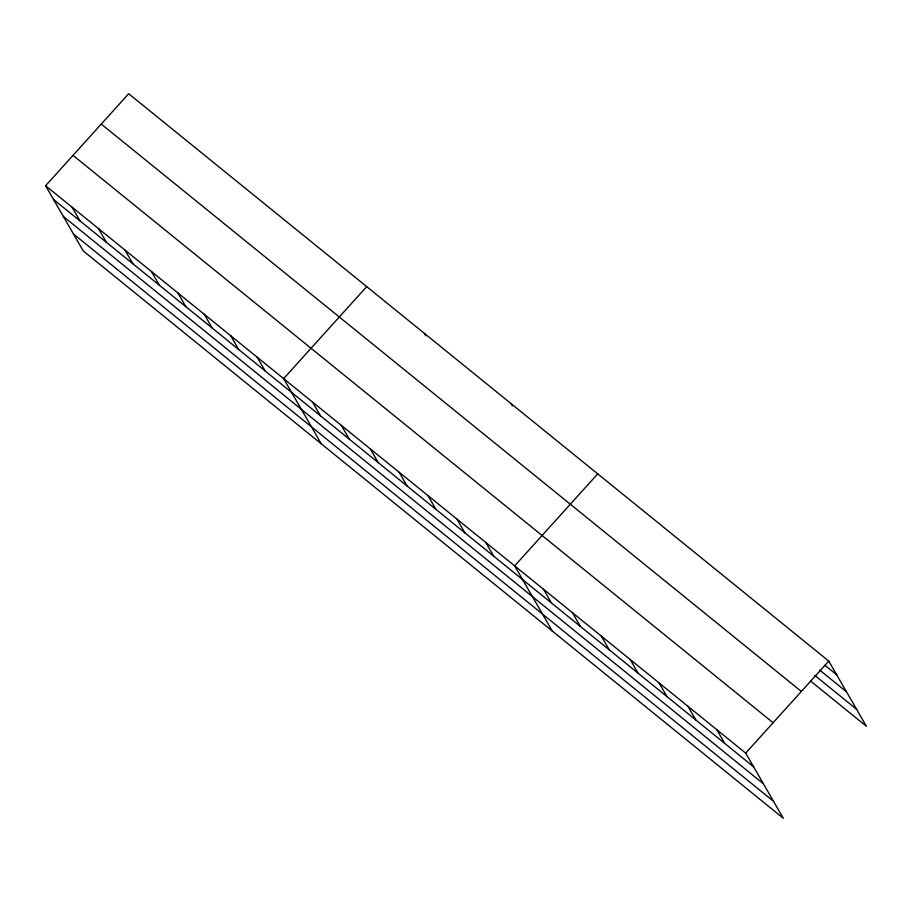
<?xml version="1.0" encoding="UTF-8"?>
<svg xmlns="http://www.w3.org/2000/svg" width="912" height="912" viewBox="0 0 912 912"><rect width="100%" height="100%" fill="white"/><g stroke="black" fill="none" stroke-linecap="round" stroke-linejoin="round"><path stroke-width="1.37" d="M45.6 185.729L745.697 753.107L783.328 818.281L83.231 250.903L45.6 185.729L128.672 93.719L828.769 661.097L866.4 726.271L810.779 681.196M366.704 286.63L283.632 378.64L321.263 443.813M597.736 473.864L514.664 565.873L552.296 631.047M745.697 753.107L828.769 661.097M824.927 665.293L836.703 674.823M819.763 670.126L846.496 691.798M814.883 675.484L856.596 709.297M101.255 124.078L801.352 691.456M73.017 155.371L773.114 722.737M53.523 199.466L753.631 766.832M63.327 216.44L763.435 783.807M73.427 233.928L773.524 801.306M716.821 729.703L724.755 743.428M687.944 706.298L695.867 720.024M511.096 403.651L512.419 405.931M659.068 682.894L666.991 696.62M630.181 659.49L638.115 673.216M601.304 636.086L609.227 649.811M424.456 333.439L425.779 335.719M572.428 612.682L580.351 626.407M543.552 589.277L551.475 603.003M485.788 542.469L493.711 556.195M456.912 519.065L464.835 532.79M428.024 495.661L435.959 509.386M399.148 472.256L407.083 485.982M370.272 448.852L378.195 462.578M341.396 425.448L349.319 439.174M312.508 402.044L320.443 415.769M257.184 357.208L265.118 370.933M230.736 335.764L238.67 349.501M204.288 314.332L212.222 328.069M177.84 292.9L185.774 306.626M151.392 271.468L159.326 285.194M124.944 250.036L132.867 263.762M98.496 228.593L106.419 242.33M72.048 207.161L79.971 220.898"/></g></svg>
